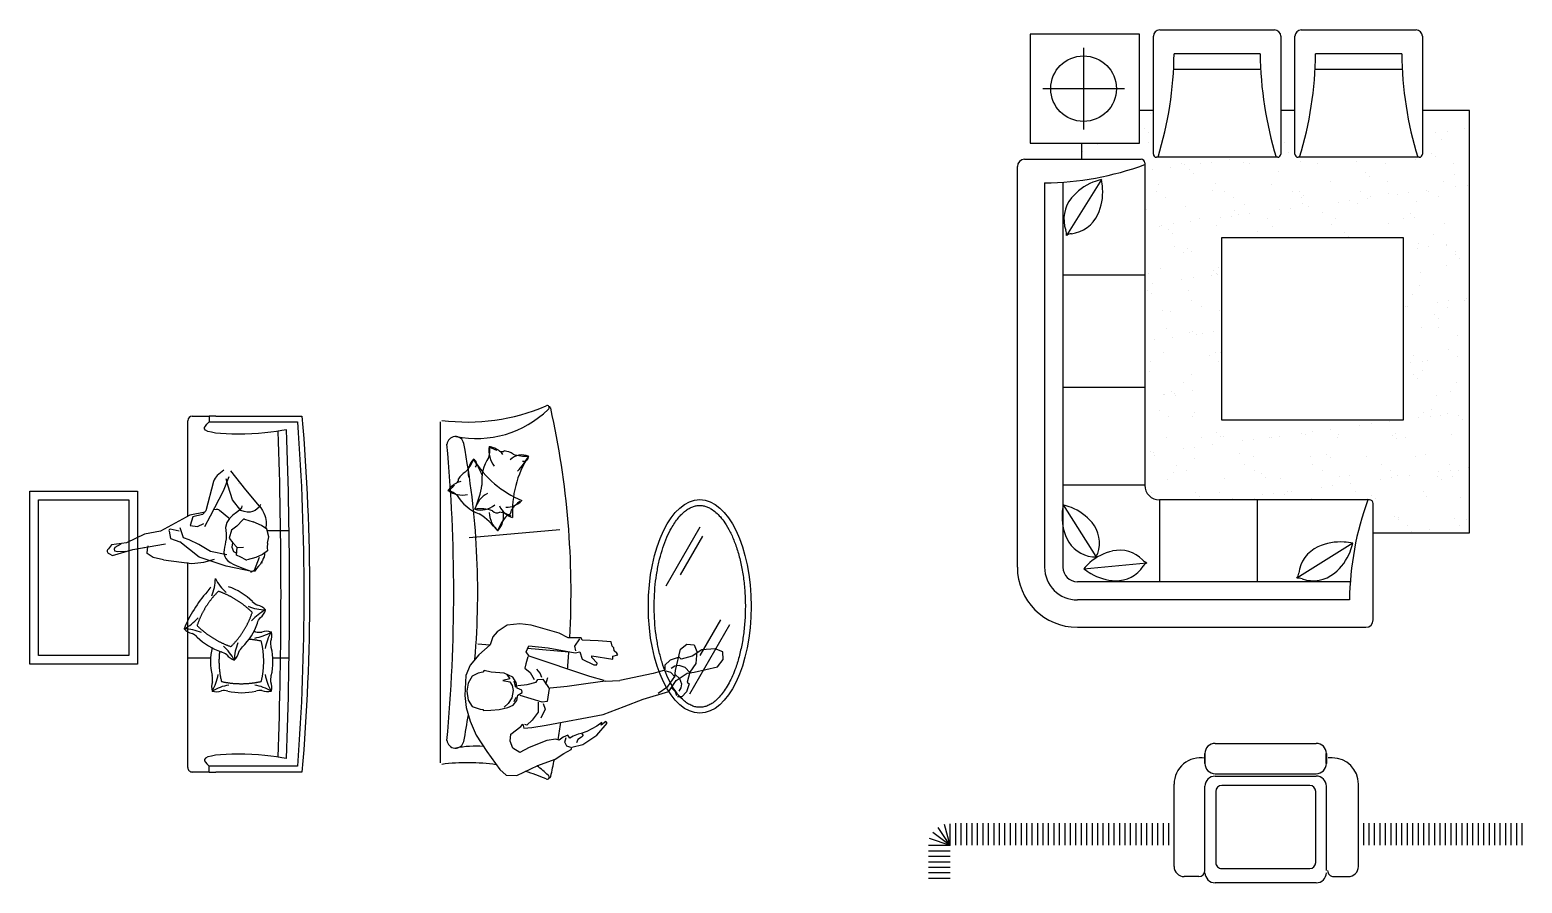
# Model space of a CAD drawing. Extents: x -42728 to 99010, y -18674 to 47645.
# Drawn here: x -23098 to -14904, y 5602 to 10290 of the extents above; entities that cross this region are included whole.
import ezdxf

# ---------------------------------------------------------------- set-up
doc = ezdxf.new("R2010")
doc.units = 0
doc.header["$LTSCALE"] = 100
doc.header["$MEASUREMENT"] = 0
doc.linetypes.add('ACAD_ISO03W100', pattern=[30, 12, -18])
doc.linetypes.add('DASHED', pattern=[0.75, 0.5, -0.25])
doc.layers.get('0').update_dxf_attribs({"linetype": 'CONTINUOUS'})
for name, color, linetype in [('1', 1, 'CONTINUOUS'), ('3', 4, 'CONTINUOUS'), ('4', 251, 'CONTINUOUS'), ('7', 7, 'CONTINUOUS'), ('DIM', 3, 'CONTINUOUS'), ('DOOR', 3, 'CONTINUOUS'), ('FLOOR', 6, 'CONTINUOUS'), ('FUR', 3, 'CONTINUOUS'), ('字体标注', 3, 'CONTINUOUS'), ('家具', 223, 'CONTINUOUS'), ('家具线', 3, 'CONTINUOUS'), ('门窗', 1, 'CONTINUOUS')]:
    doc.layers.add(name, color=color, linetype=linetype)

# ---------------------------------------------------------------- blocks, each defined once
blk = doc.blocks.new('A$C215E2581')
at = {"color": 8}
for p, q in [((583.3, 499.1), (541.2, 337.4)), ((640.5, 561.5), (603.8, 531.3)), ((638.5, 447.5), (668.2, 525.9)), ((663.4, 473), (651.8, 513.3)), ((760.7, 453.2), (677.4, 557.4)), ((566.6, 309.8), (638.5, 447.5)), ((686.9, 397.8), (663.4, 473)), ((720.5, 488.8), (720.5, 488.8)), ((836, 364.2), (760.7, 453.2)), ((537.2, 331.3), (452.8, 314.4)), ((541.2, 337.4), (522.6, 318.3)), ((596.7, 345.5), (583.8, 342.7)), ((667.8, 296.7), (616.7, 340.4)), ((733.3, 339.2), (686.9, 397.8)), ((452.8, 314.4), (292.7, 225.4)), ((469.7, 305.2), (455.3, 256.5)), ((455.3, 256.5), (494.9, 252.2)), ((522.6, 318.3), (469.7, 305.2)), ((494.9, 252.2), (529.8, 268)), ((534.4, 251.9), (566.6, 309.8)), ((710.6, 253.3), (681.1, 231.9)), ((744.6, 289.2), (710.6, 253.3)), ((752.2, 291.4), (800.6, 278.3)), ((846.1, 256.5), (800.6, 278.3)), ((874.9, 237.7), (846.1, 256.5)), ((204.6, 210.4), (104.5, 161.4)), ((292.7, 225.4), (204.6, 210.4)), ((338.7, 225.8), (347, 186.3)), ((394.6, 226.3), (345.1, 237.1)), ((347, 186.3), (397.1, 167)), ((418.1, 190.4), (399.9, 244.4)), ((450, 179.2), (418.1, 190.4)), ((502.8, 153.5), (450, 179.2)), ((681.1, 231.9), (669.5, 187.4)), ((669.5, 187.4), (688.8, 161.3)), ((887.3, 194.2), (874.9, 237.7)), ((879.9, 159.5), (887.3, 194.2)), ((21.9, 151.4), (5.9, 128.8)), ((8.7, 103.2), (27.5, 92.8)), ((104.5, 161.4), (21.9, 151.4)), ((27.5, 92.8), (140.2, 125.4)), ((41.9, 137), (38, 127.8)), ((38, 127.8), (39.4, 118.4)), ((39.4, 118.4), (57.4, 114.7)), ((73.1, 155.1), (41.9, 137)), ((57.4, 114.7), (100.2, 116.5)), ((140.2, 125.4), (319.3, 156.7)), ((200.1, 135.9), (203.7, 135.7)), ((203.7, 135.7), (203.7, 136.5)), ((218.9, 103.6), (219.8, 127.5)), ((252.4, 81.1), (218.9, 103.6)), ((219.8, 127.5), (224.5, 145.2)), ((566.9, 114), (502.8, 153.5)), ((656.1, 96.5), (566.9, 114)), ((686.8, 162.6), (682.8, 138.4)), ((682.8, 138.4), (693.4, 115.3)), ((688.8, 161.3), (713.4, 135.9)), ((693.4, 115.3), (710.3, 105.4)), ((709.1, 93.7), (713.4, 135.9)), ((732.7, 83.6), (709.1, 93.7)), ((713.8, 138.3), (713.4, 135.9)), ((713.4, 135.9), (747.1, 137.7)), ((761.1, 68.9), (732.7, 83.6)), ((852.7, 97.1), (814.5, 81.7)), ((880.1, 119), (852.7, 97.1)), ((879.9, 159.5), (878, 136)), ((878, 136), (880.1, 119)), ((307.6, 68.2), (252.4, 81.1)), ((307.6, 68.2), (463.2, 48.6)), ((463.2, 48.6), (529.8, 56.5)), ((529.8, 56.5), (588.8, 72.7)), ((814.5, 81.7), (766.8, 68.4)), ((805.6, 10.7), (786.6, 0)), ((833.5, 81), (805.6, 10.7))]:
    blk.add_line(p, q, dxfattribs=at)
for points in [[(737.8, 365.3), (736.1, 353.8), (725.2, 342.2), (708.4, 329.4), (689, 314.5), (670.4, 296.4), (655.9, 274.2), (649, 246.9), (652.9, 213.4)], [(841, 372.3), (832.7, 358.9), (822.7, 348.1), (811, 339.7), (797.8, 334), (783.3, 331.1), (767.6, 330.9), (750.9, 333.6), (733.3, 339.2)], [(836, 364.2), (843, 354.1), (852.2, 339.1), (859.2, 325.6), (864.4, 313), (868.1, 301.2), (870.4, 290), (871.7, 279.3), (872, 269.1), (871.8, 259.2), (871.1, 249.7), (870.2, 240.8)], [(792.9, 4.6), (652.1, 33.9), (504.8, 82.8), (397.1, 167)], [(652.9, 213.4), (653.2, 198.3), (651.9, 183.2), (649.5, 168), (646.6, 153.1), (643.7, 138.6), (641.4, 124.5), (640.4, 111.1), (641.1, 98.6), (644.3, 86.9), (650.5, 75.8), (660.5, 65), (675, 54.2), (694.8, 43.1), (720.5, 31.3), (753, 18.5), (792.8, 4.4)], [(863.7, 105.9), (863.7, 105.7), (862.4, 95.8), (860.6, 85.2), (855.6, 76.7), (852.5, 64.9), (846.1, 58.1), (841.1, 45.6), (829.6, 33.2), (819.6, 20.5), (810.7, 7.3), (792.9, 4.6)]]:
    blk.add_lwpolyline(points, dxfattribs=at)
for centre, radius, start, end in [((643.3, 483.5), 61.9, 129.53928, 165.41076), ((601.6, 322.8), 23.2, 49.4175, 102.18826), ((750.2, 283.9), 7.74, 74.87729, 136.58737), ((345.5, 229.3), 7.74, 93.07165, 207.28587), ((14.1, 116.7), 14.5, 124.15445, 248.2478), ((764.7, 75.8), 7.74, 242.72395, 285.5783), ((839.4, 8.1), 44.8, 73.78052, 84.28267)]:
    blk.add_arc(centre, radius, start, end, dxfattribs=at)
blk = doc.blocks.new('A$C78EC310A')
at = {"layer": '3', "color": 3, "linetype": 'DASHED', "ltscale": 30}
for points in [[(493.3, 804.5, 0.111006), (679, 689.1, 0.119549), (796, 876.9, 0.107813), (610.9, 992.9)], [(609.9, 992.6, 0.121865), (493.3, 804.5, 0.121865)], [(627, 497.4, 0.111006), (845.7, 497.6, 0.119549), (845.7, 719, 0.033212), (778.4, 729.2)]]:
    blk.add_lwpolyline(points, format="xyb", dxfattribs=at)
at = {"layer": '3', "color": 3}
for points in [[(573.9, 967.2, 0.091296), (593.6, 1062.4, 0.091296), (653.6, 985.9, 0.091296)], [(774.3, 910.6, 0.091296), (869.4, 890.6, 0.091296), (792.7, 830.9, 0.091296)], [(516.9, 766.5, 0.091296), (421.7, 786.6, 0.091296), (498.5, 846.3, 0.091296)], [(809.4, 736.1, 0.091296), (900.7, 769.4, 0.091296), (867.2, 678.1, 0.091296)], [(717.3, 710, 0.091296), (697.6, 614.7, 0.091296), (637.6, 691.3)], [(667.1, 477.7, 0.091296), (575.7, 444.4, 0.091296), (609.3, 535.6, 0.091296)], [(867.2, 535.6, 0.091296), (900.7, 444.4, 0.091296), (809.4, 477.7)]]:
    blk.add_lwpolyline(points, format="xyb", dxfattribs=at)
at = {"layer": '3', "color": 3, "linetype": 'DASHED', "ltscale": 30}
blk.add_arc((1074, 609.1), 460.7, 173.19556, 194.02838, dxfattribs=at)
at = {"layer": '7'}
for points in [[(697.6, 614.7, 0.159461), (722.7, 659.4, -0.076283), (742.7, 687.2, 0.115075), (824.3, 818.1, -0.076283), (840.5, 848.3, 0.159461), (869.4, 890.6)], [(900.7, 444.4, 0.159461), (898.5, 495.6, -0.076283), (900.7, 529.7, 0.115075), (900.7, 684, -0.076283), (898.5, 718.2, 0.159461), (900.7, 769.4)]]:
    blk.add_lwpolyline(points, format="xyb", dxfattribs=at)
for centre, radius, start, end in [((1080.6, 517.3), 711.8, 138.38179, 157.76439), ((467.9, 1069), 112.9, 315.58539, 333.03435), ((556.9, 696.2), 339.6, 45.13065, 71.38844), ((875.2, 1017.8), 112.9, 225.77185, 243.2208), ((810.7, 842.2), 76.1, 39.47264, 79.6505), ((482.3, 842.4), 82.4, 222.65224, 258.89294), ((415.6, 660.8), 112.9, 45.77185, 63.2208), ((733.9, 982.4), 339.6, 225.13065, 251.38844), ((738.3, 439.1), 339.6, 77.05756, 78.7033), ((838.4, 880.4), 112.9, 257.69876, 275.14771), ((876.5, 697.2), 76.1, 71.39955, 111.57741), ((906.5, 606.9), 339.6, 166.87111, 193.12889), ((588.3, 554), 112.9, 53.29829, 70.74724), ((729.3, 703.5), 94.3, 218.77541, 250.35713), ((655.1, 466.5), 82.4, 159.36661, 195.60731), ((465.6, 505.3), 112.9, 355.03874, 12.4877), ((597.7, 523.8), 82.4, 254.57915, 290.81985), ((637.1, 334.4), 112.9, 77.69876, 95.14771), ((737.2, 775.6), 339.6, 257.05756, 283.31535), ((840.1, 335), 112.9, 85.2252, 102.67415), ((880.7, 536.5), 94.3, 250.70232, 282.28404)]:
    blk.add_arc(centre, radius, start, end, dxfattribs=at)
at = {"layer": '家具', "color": 4, "linetype": 'Continuous', "ltscale": 0.4}
for p, q in [((441.6, 1407.2), (441.6, 1929.8)), ((559.3, 1954.5), (559.3, 1923.2)), ((596.7, 1954.5), (559.3, 1954.5)), ((441.6, 24.8), (441.6, 1150.6))]:
    blk.add_line(p, q, dxfattribs=at)
at = {"layer": '家具', "color": 4, "linetype": 'Continuous'}
for q in [(559.3, 31.4), (596.7, 0)]:
    blk.add_line((559.3, 0), q, dxfattribs=at)
at = {"layer": '家具', "color": 4, "linetype": 'Continuous', "ltscale": 0.4}
for points in [[(466.4, 1954.5), (559.3, 1954.5)], [(596.7, 1954.5), (690.6, 1954.5)], [(559.3, 0), (466.4, 0)], [(627.9, 0), (596.7, 0)]]:
    blk.add_lwpolyline(points, dxfattribs=at)
blk.add_lwpolyline([(690.6, 1954.5), (1068.9, 1954.5, -0.042801), (1068.9, 0), (627.9, 0)], format="xyb", dxfattribs=at)
for centre, radius, start, end in [((466.4, 1929.8), 24.8, 90, 180), ((-24076.1, 977.3), 25077, 357.93533, 2.06467)]:
    blk.add_arc(centre, radius, start, end, dxfattribs=at)
at = {"layer": '家具', "color": 4, "linetype": 'Continuous'}
blk.add_arc((466.4, 24.8), 24.8, 180, 270, dxfattribs=at)
at = {"layer": '家具', "color": 4, "linetype": 'Continuous', "ltscale": 0.4}
for points in [[(984.7, 1880.7), (915.9, 1866.8), (752.2, 1846.6), (505.8, 1865.9), (541.3, 1903.6), (559.3, 1923.2)], [(984.7, 73.8), (915.9, 87.7), (752.2, 108), (505.8, 88.6), (541.3, 50.9), (559.3, 31.4)]]:
    blk.add_open_spline(points, degree=3, knots=[7.164699, 7.164699, 7.164699, 7.164699, 321.403174, 563.581181, 649.604434, 649.604434, 649.604434, 649.604434], dxfattribs=at)
at = {"layer": '家具线', "color": 3, "linetype": 'Continuous', "ltscale": 0.4}
for p, q in [((878, 1327.3), (999, 1327.3)), ((441.6, 627.3), (567.5, 627.3)), ((909, 627.3), (999, 627.3))]:
    blk.add_line(p, q, dxfattribs=at)
blk.add_lwpolyline([(559.3, 1923.2), (1044.4, 1923.2, -0.03698), (1044.4, 31.4), (559.3, 31.4)], format="xyb", dxfattribs=at)
blk.add_arc((-25093.7, 979.9), 26047.6, 358.0258, 1.96028, dxfattribs=at)
blk.add_blockref('A$C215E2581', (0.4, 1097.1))
blk = doc.blocks.new('A$C0C37055D')
blk.add_blockref('A$C78EC310A', (-0.4, 0))
blk = doc.blocks.new('A$C3FFF0140')
at = {"layer": '字体标注', "rotation": 180}
blk.add_blockref('A$C0C37055D', (1110.4, 1954.5), dxfattribs=at)
blk = doc.blocks.new('A$C28F435F1')
at = {"layer": '门窗', "rotation": 180}
blk.add_blockref('A$C3FFF0140', (1110.4, 1954.5), dxfattribs=at)
blk = doc.blocks.new('A$C7BA06AB9')
at = {"layer": 'DIM'}
for p, q in [((188.6, 621.7), (638.4, 620.7)), ((0.9, 549.5), (0, 183)), ((111.1, 594.2), (46, 594.4)), ((143.5, 567.2), (142.6, 192.1)), ((143.5, 567.2), (142.6, 192.1)), ((190.6, 531.3), (189.8, 215.4)), ((608.5, 557.3), (217.7, 558.3)), ((683.3, 565.9), (682.4, 190.8)), ((683.5, 565.9), (682.6, 190.8)), ((683.5, 565.9), (682.6, 190.8)), ((710.5, 592.8), (775.6, 592.7)), ((820.5, 547.5), (819.6, 181.1)), ((634.7, 214.3), (635.5, 530.3)), ((637.3, 145.9), (187.5, 146.9)), ((637.5, 135), (187.5, 136.1)), ((216.8, 188.3), (607.6, 187.4)), ((142.3, 46.2), (142.4, 91.2)), ((142.6, 91.2), (142.5, 46.2)), ((682.3, 44.9), (682.4, 89.9)), ((682.6, 89.9), (682.5, 44.9)), ((116.7, 65.7), (134.7, 65.7)), ((637.1, 0), (187.1, 1.1))]:
    blk.add_line(p, q, dxfattribs=at)
for centre, radius, start, end in [((188.5, 576.7), 45, 89.86319, 179.86319), ((638.3, 575.7), 45, 359.86319, 89.86319), ((45.9, 549.4), 45, 89.86319, 179.86319), ((111, 567.2), 27, 359.86319, 89.86319), ((217.6, 531.3), 27, 89.86319, 179.86319), ((608.5, 530.3), 27, 359.86319, 89.86319), ((710.4, 565.8), 27, 89.86319, 179.86319), ((775.5, 547.7), 45, 359.86319, 89.86319), ((216.8, 215.3), 27, 179.86319, 269.86319), ((607.7, 214.4), 27, 269.86319, 359.86319), ((117, 182.7), 117, 179.86319, 269.86319), ((187.4, 91.1), 45, 89.86319, 179.86319), ((187.6, 191.9), 45, 179.86319, 269.86319), ((637.4, 190.9), 45, 269.86319, 359.86319), ((637.4, 90), 45, 359.86319, 89.86319), ((702.6, 181.3), 117, 260.00175, 359.86319), ((187.3, 46.1), 45, 179.86319, 269.86319), ((637.3, 45), 45, 269.86319, 359.86319)]:
    blk.add_arc(centre, radius, start, end, dxfattribs=at)
blk = doc.blocks.new('A$C101E4429')
at = {"layer": 'DIM', "rotation": 90.13681052278402}
blk.add_blockref('A$C7BA06AB9', (622.2, 0.4), dxfattribs=at)
blk = doc.blocks.new('A$C6E7E5DB1')
at = {"layer": 'DIM'}
blk.add_blockref('A$C101E4429', (0, 0), dxfattribs=at)
blk = doc.blocks.new('A$C5DB61132')
at = {"layer": '3', "color": 8}
for centre, radius, start, end in [((382.1, 459.1), 148.2, 171.70556, 217.27376), ((222.3, 363.6), 117.5, 38.63308, 51.4298), ((120.4, 607.7), 385.4, 316.04255, 332.00641), ((-164.8, 181.6), 385.4, 20.11387, 36.07773), ((99.3, 166.5), 117.5, 102.7044, 115.50113), ((83.3, 351.9), 148.2, 235.77689, 281.34508), ((295.8, 82.5), 148.2, 118.11156, 163.67976), ((333.1, 257.5), 123.4, 268.88373, 316.85403), ((384.3, 109.7), 148.2, 182.18288, 227.75108), ((406.4, 193.2), 123.4, 204.81241, 252.78271)]:
    blk.add_arc(centre, radius, start, end, dxfattribs=at)
at = {"layer": '4', "color": 3}
for centre, radius, start, end in [((144.9, 453.4), 94.5, 339.28848, 16.60184), ((385.7, 754.7), 312.7, 241.29723, 250.01996), ((222.3, 363.6), 117.5, 51.4298, 83.58264), ((308.1, 480), 27.7, 243.04327, 300.9611), ((313.9, 354.9), 101.7, 54.70962, 85.22942), ((951.2, 112.5), 582.5, 147.34331, 183.65573), ((444.4, 652.7), 226.5, 251.52224, 274.12826), ((643.9, 712.2), 582.5, 211.41463, 247.72705), ((427.5, 288.5), 234.5, 145.89525, 186.67436), ((99.3, 166.5), 117.5, 115.50113, 147.65396), ((-181, 484.4), 312.7, 305.36855, 314.09128), ((32.1, 294.5), 27.7, 307.11459, 5.03242), ((147.2, 245.1), 101.7, 118.78095, 149.30074), ((-317.3, 339.4), 517.8, 335.43649, 351.32109), ((-15.3, 136.1), 94.5, 43.3598, 80.67316), ((256.6, 318.2), 234.5, 209.96657, 250.74568), ((181, -103), 228.8, 71.18735, 96.87935), ((-114.8, -329.4), 517.8, 39.50781, 55.39242), ((280.2, 134.7), 33.1, 219.77595, 298.59466), ((500.9, -74.7), 228.8, 135.25868, 160.95068), ((265.7, -91.5), 199.5, 61.48809, 81.24807), ((330.5, 118.5), 33.1, 283.84727, 2.66599), ((527.6, 6.5), 199.5, 125.55942, 145.31939)]:
    blk.add_arc(centre, radius, start, end, dxfattribs=at)
at = {"layer": '4', "color": 8}
for centre, radius, start, end in [((424.9, 333.6), 99.8, 68.95479, 133.44987), ((431.9, 426), 28.9, 257.46533, 1.4945), ((-63.6, 492.7), 226.5, 315.59356, 338.19958), ((214.9, 335.6), 99.8, 133.02611, 197.5212), ((134.8, 382.2), 28.9, 321.53666, 65.56582), ((190.3, 235.8), 117.5, 251.80268, 311.12156), ((200.3, 81.8), 117.5, 315.87401, 15.19288)]:
    blk.add_arc(centre, radius, start, end, dxfattribs=at)
blk = doc.blocks.new('A$C686352DC')
at = {"color": 6}
for p, q in [((0, 1963), (0, 89.3)), ((158.7, 1327.2), (658.1, 1370.9)), ((206.5, 743.5), (273.8, 737.6)), ((288.8, 782.6), (275.1, 738.7)), ((313.5, 810), (288.8, 782.6))]:
    blk.add_line(p, q, dxfattribs=at)
at = {"color": 8, "linetype": 'ByBlock'}
blk.add_line((368.4, 845.6), (313.5, 810), dxfattribs=at)
at = {"color": 2}
for p, q in [((437, 853.9), (368.4, 845.6)), ((500.2, 845.6), (437, 853.9)), ((653.9, 801.8), (500.2, 845.6)), ((275.1, 738.7), (211.9, 683.8)), ((703.3, 777.1), (653.9, 801.8)), ((774.7, 777.1), (703.3, 777.1)), ((740.3, 730.4), (766.5, 770.2)), ((780.2, 763.4), (774.7, 777.1)), ((868, 760.6), (780.2, 763.4)), ((939.4, 755.1), (868, 760.6)), ((944.9, 730.4), (939.4, 755.1)), ((1319.1, 713.6), (1354.7, 740.9)), ((1354.7, 740.9), (1394.2, 738.5)), ((1394.2, 738.5), (1409, 701.4)), ((211.9, 683.8), (165.2, 626.2)), ((481, 672.8), (470, 634.4)), ((472.7, 700.3), (486.4, 733.2)), ((489.2, 675.6), (472.7, 700.3)), ((480.7, 719.5), (707.3, 699.7)), ((486.4, 733.2), (593.5, 722.2)), ((821.4, 563.1), (489.2, 675.6)), ((593.5, 722.2), (741.8, 694.8)), ((745.8, 705.7), (740.3, 730.4)), ((741.8, 694.8), (766.5, 700.3)), ((766.5, 700.3), (780.2, 659.1)), ((780.2, 659.1), (843.3, 628.9)), ((832.4, 678.3), (947.7, 659.1)), ((832.4, 667.4), (832.4, 678.3)), ((862.6, 637.2), (832.4, 667.4)), ((953.2, 722.2), (944.9, 730.4)), ((947.7, 675.6), (975.1, 683.8)), ((947.7, 659.1), (947.7, 675.6)), ((955.9, 705.8), (953.2, 722.2)), ((969.6, 692), (955.9, 705.8)), ((975.1, 683.8), (969.6, 692)), ((1312.8, 670.1), (1263.4, 653.6)), ((1292.9, 597.6), (1319.1, 713.6)), ((1323.8, 659.1), (1312.8, 670.1)), ((1384.2, 675.6), (1323.8, 659.1)), ((1436.3, 711.2), (1384.2, 675.6)), ((1409, 701.4), (1404, 634.7)), ((1510.5, 716.7), (1436.3, 711.2)), ((1551.6, 700.3), (1510.5, 716.7)), ((1524, 616.8), (1554.4, 656.4)), ((1554.4, 656.4), (1551.6, 700.3)), ((165.2, 626.2), (140.5, 568.6)), ((209.2, 582.3), (176.2, 565.9)), ((233.9, 587.8), (209.2, 582.3)), ((242.1, 596), (233.9, 587.8)), ((280.5, 587.8), (242.1, 596)), ((351.4, 583.1), (280.5, 587.8)), ((398.6, 560.4), (351.4, 583.1)), ((366, 574.5), (382.3, 551.4)), ((470, 634.4), (464.5, 609.7)), ((464.5, 609.7), (494.7, 585.1)), ((494.7, 585.1), (516.6, 546.7)), ((549.6, 582.3), (530.4, 604.3)), ((557.8, 557.6), (549.6, 582.3)), ((843.3, 628.9), (859.8, 628.9)), ((859.8, 628.9), (862.6, 637.2)), ((1170, 579.6), (986.1, 541.2)), ((1233.2, 598.8), (1170, 579.6)), ((1263.4, 653.6), (1233.2, 626.2)), ((1233.2, 626.2), (1233.2, 598.8)), ((1266.1, 585.1), (1241.4, 593.3)), ((1290.8, 560.4), (1266.1, 585.1)), ((1288.1, 620.7), (1268.9, 607)), ((1288, 563), (1292.9, 597.6)), ((1312.8, 623.5), (1288.1, 620.7)), ((1290.5, 575.4), (1315.2, 553.2)), ((1296.3, 541.2), (1356.7, 582.3)), ((1345.7, 612.5), (1312.8, 623.5)), ((1370.4, 585.1), (1345.7, 612.5)), ((1356.7, 582.3), (1395.2, 587.8)), ((1371.9, 587.8), (1357.1, 533.4)), ((1404, 634.7), (1371.9, 587.8)), ((1395.2, 587.8), (1524, 616.8)), ((140.5, 568.6), (135, 458.9)), ((154.3, 527.5), (146, 483.6)), ((176.2, 565.9), (154.3, 527.5)), ((382.3, 551.4), (345.2, 542.1)), ((345.2, 542.1), (382.3, 535.2)), ((382.3, 535.2), (396.2, 514.3)), ((396.2, 514.3), (400.8, 486.5)), ((417.8, 530.2), (398.6, 560.4)), ((405.2, 540.5), (414.5, 505.3)), ((423.6, 500.2), (417.8, 530.2)), ((448, 489.1), (423.6, 500.2)), ((426, 513.7), (478.2, 519.2)), ((478.2, 519.2), (527.6, 532.9)), ((527.6, 532.9), (535.9, 546.7)), ((535.9, 546.7), (563.3, 549.4)), ((563.3, 549.4), (599, 497.3)), ((579.8, 522), (590.8, 557.6)), ((599, 497.3), (588, 426)), ((697.8, 508.3), (604.5, 500)), ((813.1, 524.7), (697.8, 508.3)), ((906.5, 538.4), (813.1, 524.7)), ((901, 541.2), (821.4, 563.1)), ((1196.7, 471.6), (1251, 508.7)), ((1251, 508.7), (1288, 563)), ((1255.1, 480.8), (1296.3, 541.2)), ((1268.3, 503.7), (1290.5, 481.5)), ((1322.6, 501.3), (1310.2, 484)), ((1315.2, 553.2), (1325, 523.5)), ((1325, 523.5), (1322.6, 501.3)), ((1367, 523.5), (1352.2, 479)), ((1357.1, 533.4), (1367, 523.5)), ((135, 458.9), (143.3, 393.1)), ((146, 483.6), (154.3, 434.2)), ((154.3, 434.2), (176.2, 398.5)), ((373, 414.7), (352.1, 396.2)), ((393.8, 447.1), (373, 414.7)), ((400.8, 486.5), (393.8, 447.1)), ((401.3, 406.8), (420.6, 431.5)), ((416.3, 447.8), (405.2, 425.6)), ((420.6, 431.5), (426.5, 461.6)), ((426.5, 461.6), (449.8, 475.8)), ((560.6, 423.2), (439.8, 458.9)), ((449.8, 475.8), (448, 489.1)), ((538.6, 423.2), (538.6, 368.4)), ((588, 426), (560.6, 423.2)), ((566.1, 415), (577, 384.8)), ((1115.1, 439.7), (1255.1, 480.8)), ((1290.5, 481.5), (1297.9, 459.3)), ((1327.5, 451.9), (1302.8, 451.9)), ((1352.2, 479), (1327.5, 451.9)), ((143.3, 393.1), (165.2, 319)), ((176.2, 398.5), (220.1, 384.8)), ((220.1, 384.8), (236.6, 382.1)), ((236.6, 382.1), (236.6, 376.6)), ((236.6, 376.6), (277.8, 379.3)), ((277.8, 379.3), (324.5, 382.1)), ((324.5, 382.1), (371.1, 393.1)), ((371.1, 393.1), (401.3, 406.8)), ((538.6, 368.4), (505.7, 324.5)), ((577, 384.8), (552.3, 335.4)), ((582.5, 297), (895.5, 354.6)), ((895.5, 354.6), (1010.8, 398.5)), ((165.2, 319), (198.2, 242.2)), ((384.9, 209.3), (387.6, 247.7)), ((387.6, 247.7), (442.5, 288.8)), ((442.5, 288.8), (453.5, 302.5)), ((453.5, 302.5), (459, 280.6)), ((459, 280.6), (502.9, 283.3)), ((475.5, 297), (464.5, 299.8)), ((505.7, 324.5), (475.5, 297)), ((502.9, 283.3), (582.5, 297)), ((758.2, 247.7), (730.8, 236.7)), ((774.7, 250.4), (758.2, 247.7)), ((804.9, 261.4), (774.7, 250.4)), ((778.5, 248.3), (785.5, 240)), ((859.8, 291.6), (804.9, 261.4)), ((887.3, 310.8), (859.8, 291.6)), ((859.8, 242.2), (917.5, 308)), ((909.2, 316.2), (884.5, 297)), ((884.5, 297), (887.3, 310.8)), ((917.5, 308), (909.2, 316.2)), ((198.2, 242.2), (255.8, 151.7)), ((398.6, 170.9), (384.9, 209.3)), ((437, 146.2), (398.6, 170.9)), ((489.2, 173.6), (437, 146.2)), ((585.3, 212), (489.2, 173.6)), ((634.7, 220.2), (585.3, 212)), ((653.9, 214.8), (634.7, 220.2)), ((675.9, 231.2), (653.9, 214.8)), ((700.6, 242.2), (675.9, 231.2)), ((684.1, 203.8), (692.3, 228.5)), ((695.1, 181.8), (684.1, 203.8)), ((717.1, 173.6), (695.1, 181.8)), ((711.6, 225.7), (700.6, 242.2)), ((730.8, 236.7), (711.6, 225.7)), ((719.8, 162.6), (722.5, 176.4)), ((722.5, 176.4), (782.9, 190.1)), ((756.3, 217.7), (749.3, 199.6)), ((775.8, 230.2), (756.3, 217.7)), ((785.5, 240), (775.8, 230.2)), ((782.9, 190.1), (859.8, 242.2)), ((255.8, 151.7), (327.2, 52.9)), ((535.9, 74.9), (631.9, 110.5)), ((631.9, 110.5), (678.6, 140.7)), ((678.6, 140.7), (719.8, 162.6)), ((327.2, 52.9), (362.9, 22.7)), ((362.9, 22.7), (420.6, 20)), ((420.6, 20), (535.9, 74.9))]:
    blk.add_line(p, q, dxfattribs=at)
at = {"color": 6}
for centre, radius, start, end in [((150.9, 3050.2), 1088.4, 262.52295, 293.306), ((587.8, 2040.9), 11.6, 302.74576, 122.74576), ((197.4, 2441.9), 570.9, 258.74019, 314.00338), ((599.3, 2037.2), 8.08, 0, 95.54822), ((-3925.4, 1026.1), 4644.2, 356.92596, 12.57501), ((84.1, 1835), 46.9, 11.93534, 175.81957), ((-8886, 1025.9), 8960.6, 354.78686, 5.21468), ((-4217.9, 1026.1), 4424.3, 355.22942, 10.66229), ((-4217.9, 1026.1), 4424.3, 349.33771, 351.25466), ((84.1, 217.2), 46.9, 184.18043, 348.06466), ((197.4, -389.6), 570.9, 85.93566, 101.25981), ((150.9, -998), 1088.4, 81.67801, 97.47705), ((-3925.4, 1026.1), 4644.2, 347.42499, 348.60774), ((150.9, -998), 1088.4, 66.694, 73.0191), ((197.4, -389.6), 570.9, 45.99662, 54.12528), ((587.8, 11.3), 11.6, 237.25424, 57.25424), ((587.8, 11.3), 11.6, 237.25424, 57.25424), ((599.3, 15), 8.08, 264.45178, 0), ((599.3, 15), 8.08, 264.45178, 0)]:
    blk.add_arc(centre, radius, start, end, dxfattribs=at)
at = {"color": 2}
for start, end in [(354.78945, 355.98743), (349.96084, 351.1541)]:
    blk.add_arc((-3925.4, 1026.1), 4644.2, start, end, dxfattribs=at)
at = {"layer": '1'}
for p, q in [((1240.4, 1061.2), (1427.6, 1385.3)), ((1319.8, 1121.9), (1442.7, 1334.8)), ((1370.4, 468.8), (1590.3, 849.7)), ((1428.4, 678.8), (1541.7, 875))]:
    blk.add_line(p, q, dxfattribs=at)
blk.add_open_spline([(1425.7, 1503.5), (1419.3, 1503.5), (1413, 1503), (1400.1, 1500.6), (1393.7, 1498.8), (1380.6, 1494), (1374, 1490.9), (1360.7, 1483.4), (1354, 1478.9), (1340.6, 1468.7), (1333.9, 1462.8), (1320.6, 1449.7), (1314, 1442.4), (1301, 1426.6), (1294.6, 1417.9), (1282.1, 1399.4), (1275.9, 1389.4), (1261.3, 1363.4), (1253, 1346.6), (1237.4, 1310.6), (1230.1, 1291.4), (1216.8, 1251.1), (1210.7, 1230), (1200, 1186.2), (1195.3, 1163.5), (1187.3, 1117), (1184, 1093.2), (1179, 1044.8), (1177.3, 1020.2), (1175.3, 970.8), (1175.1, 945.9), (1176.3, 896.4), (1177.7, 871.8), (1181.9, 823), (1184.8, 798.9), (1192, 751.9), (1196.4, 728.9), (1206.5, 684.3), (1212.2, 662.7), (1224.9, 621.5), (1231.9, 601.8), (1247, 564.7), (1255, 547.3), (1272, 514.9), (1281, 500.1), (1299.5, 473.1), (1309.1, 461.1), (1326.4, 442.4), (1334, 435.2), (1349.3, 422.5), (1357, 417.1), (1372.2, 408.1), (1379.8, 404.5), (1394.7, 398.9), (1402.1, 397), (1416.7, 394.7), (1424, 394.3), (1438.5, 395.1), (1445.8, 396.2), (1460.6, 400.2), (1468.1, 402.9), (1483.2, 410.2), (1490.8, 414.7), (1506.1, 425.6), (1513.8, 431.9), (1529, 446.5), (1536.6, 454.7), (1551.5, 472.8), (1558.8, 482.8), (1573, 504.5), (1579.9, 516.1), (1593.2, 541), (1599.6, 554.3), (1611.7, 582.1), (1617.5, 596.8), (1630.6, 633.7), (1637.6, 656.7), (1649.9, 704.6), (1655.2, 729.6), (1664.2, 781), (1667.7, 807.4), (1673.1, 861), (1674.8, 888.2), (1676.3, 943), (1676.1, 970.5), (1673.9, 1025.1), (1671.8, 1052.2), (1665.8, 1105.5), (1661.9, 1131.7), (1652.3, 1182.5), (1646.7, 1207.1), (1633.7, 1254.3), (1626.5, 1276.8), (1610.6, 1319.3), (1601.9, 1339.3), (1583.5, 1376.1), (1573.7, 1392.9), (1555.6, 1419.8), (1547.5, 1430.5), (1530.9, 1449.8), (1522.5, 1458.3), (1505.6, 1473), (1497.1, 1479.3), (1482, 1488.5), (1475.3, 1491.9), (1462.1, 1497.4), (1455.6, 1499.4), (1442.7, 1502.4), (1436.3, 1503.2), (1428.5, 1503.5), (1427.1, 1503.5), (1425.7, 1503.5)], degree=3, knots=[0, 0, 0, 0, 0.088502, 0.088502, 0.177005, 0.177005, 0.265507, 0.265507, 0.354009, 0.354009, 0.442512, 0.442512, 0.531014, 0.531014, 0.619516, 0.619516, 0.708019, 0.708019, 0.838247, 0.838247, 0.968475, 0.968475, 1.098703, 1.098703, 1.228931, 1.228931, 1.35916, 1.35916, 1.489388, 1.489388, 1.619616, 1.619616, 1.749844, 1.749844, 1.880072, 1.880072, 2.010301, 2.010301, 2.140529, 2.140529, 2.270757, 2.270757, 2.400985, 2.400985, 2.531213, 2.531213, 2.661441, 2.661441, 2.762606, 2.762606, 2.863771, 2.863771, 2.964936, 2.964936, 3.066101, 3.066101, 3.167266, 3.167266, 3.268431, 3.268431, 3.369596, 3.369596, 3.470761, 3.470761, 3.571926, 3.571926, 3.673091, 3.673091, 3.774256, 3.774256, 3.875421, 3.875421, 3.976585, 3.976585, 4.07775, 4.07775, 4.22176, 4.22176, 4.36577, 4.36577, 4.509779, 4.509779, 4.653789, 4.653789, 4.797798, 4.797798, 4.941808, 4.941808, 5.085817, 5.085817, 5.229827, 5.229827, 5.373836, 5.373836, 5.517846, 5.517846, 5.661856, 5.661856, 5.773605, 5.773605, 5.885354, 5.885354, 5.997104, 5.997104, 6.086049, 6.086049, 6.174994, 6.174994, 6.263939, 6.263939, 6.283185, 6.283185, 6.283185, 6.283185], dxfattribs=at)
at = {"layer": '3', "color": 5}
blk.add_ellipse((1425.7, 949.1), major_axis=(0, 586.5), ratio=0.481364, dxfattribs=at)
at = {"layer": '家具线', "color": 8, "linetype": 'ACAD_ISO03W100'}
for p, q in [((906.5, 538.4), (986.1, 541.2)), ((1010.8, 398.5), (1115.1, 439.7))]:
    blk.add_line(p, q, dxfattribs=at)
at = {"layer": '家具线', "xscale": 0.96, "yscale": 0.96, "zscale": 0.96}
blk.add_blockref('A$C5DB61132', (43.1, 1364.8), dxfattribs=at)
blk = doc.blocks.new('A$C50A64B02')
at = {"linetype": 'Continuous'}
for p, q in [((782, 3282), (1412, 3282)), ((1559.3, 3282), (2189.3, 3282)), ((747, 2599.5), (747, 3247)), ((1447, 3247), (1447, 2599.5)), ((1524.3, 2599.5), (1524.3, 3247)), ((2224.3, 3247), (2224.3, 2599.5)), ((1333.2, 3150.8), (860.7, 3150.8)), ((2110.5, 3150.8), (1638, 3150.8)), ((1337.2, 3063.3), (855.7, 3063.3)), ((2114.5, 3063.3), (1633, 3063.3)), ((731.7, 2821.2), (731.7, 2821.2)), ((698.8, 2739), (698.8, 2739)), ((721, 2718.8), (721, 2718.8)), ((2297.4, 2716.7), (2297.4, 2716.7)), ((2359.8, 2724.9), (2359.8, 2724.9)), ((2457.4, 2737.7), (2457.4, 2737.7)), ((441, 2651.8), (441, 2651.8)), ((718.8, 2662.2), (718.8, 2662.2)), ((1466.2, 2663.5), (1466.2, 2663.5)), ((2331.4, 2680.2), (2331.4, 2680.2)), ((40, 2570.7), (680, 2570.7)), ((360.2, 2613.4), (360.2, 2613.4)), ((700, 2550.7), (700, 780)), ((700, 2550.7), (700, 1970.7)), ((1429.5, 2582), (764.5, 2582)), ((1429.5, 2582), (772.6, 2582)), ((901, 2546.1), (901, 2546.1)), ((917.4, 2543.3), (917.4, 2543.3)), ((1005.3, 2546.6), (1005.3, 2546.6)), ((1067.8, 2554.8), (1067.8, 2554.8)), ((1165.3, 2567.6), (1165.3, 2567.6)), ((1241.5, 2555), (1241.5, 2555)), ((1274.7, 2546.8), (1274.7, 2546.8)), ((1429.5, 2582), (1429.5, 2582)), ((1488.4, 2610.2), (1488.4, 2610.2)), ((2206.8, 2582), (1541.8, 2582)), ((2206.8, 2582), (1549.9, 2582)), ((1555.6, 2559), (1555.6, 2559)), ((1648.4, 2547.5), (1648.4, 2547.5)), ((1862.6, 2557.5), (1862.6, 2557.5)), ((2022.1, 2548.2), (2022.1, 2548.2)), ((2186.7, 2569.2), (2186.7, 2569.2)), ((2206.8, 2582), (2206.8, 2582)), ((2273, 2604.2), (2273, 2604.2)), ((2295.1, 2584), (2295.1, 2584)), ((2395.8, 2548.8), (2395.8, 2548.8)), ((0, 330), (0, 2530.7)), ((744.8, 2512.3), (744.8, 2512.3)), ((842.3, 2525.1), (842.3, 2525.1)), ((944.8, 2513.7), (944.8, 2513.7)), ((966.9, 2493.4), (966.9, 2493.4)), ((1432.1, 2503), (1432.1, 2503)), ((1912.2, 2498.9), (1912.2, 2498.9)), ((1934.3, 2478.7), (1934.3, 2478.7)), ((2399.5, 2488.3), (2399.5, 2488.3)), ((150, 2440.7), (150, 330)), ((250, 2445.2), (250, 330)), ((765.1, 2393.9), (765.1, 2393.9)), ((772.7, 2432.3), (772.7, 2432.3)), ((1071.3, 2397.7), (1071.3, 2397.7)), ((1086.8, 2436.3), (1086.8, 2436.3)), ((1138.8, 2394.6), (1138.8, 2394.6)), ((1393.7, 2434.8), (1393.7, 2434.8)), ((1512.5, 2395.3), (1512.5, 2395.3)), ((1551.5, 2393.6), (1551.5, 2393.6)), ((1717.9, 2446.5), (1717.9, 2446.5)), ((1886.2, 2396), (1886.2, 2396)), ((2032, 2450.5), (2032, 2450.5)), ((2038.7, 2383), (2038.7, 2383)), ((2085, 2378), (2085, 2378)), ((2147.5, 2386.2), (2147.5, 2386.2)), ((2245, 2399.1), (2245, 2399.1)), ((2259.9, 2396.6), (2259.9, 2396.6)), ((2338.9, 2449), (2338.9, 2449)), ((2408, 2420.5), (2408, 2420.5)), ((2470.5, 2428.8), (2470.5, 2428.8)), ((815.7, 2361.7), (815.7, 2361.7)), ((924.9, 2312.1), (924.9, 2312.1)), ((1189.4, 2362.4), (1189.4, 2362.4)), ((1249, 2323.8), (1249, 2323.8)), ((1501.4, 2301.2), (1501.4, 2301.2)), ((1563.1, 2363), (1563.1, 2363)), ((1563.2, 2327.8), (1563.2, 2327.8)), ((1573.6, 2373.3), (1573.6, 2373.3)), ((1599, 2314), (1599, 2314)), ((1762, 2335.5), (1762, 2335.5)), ((1824.4, 2343.7), (1824.4, 2343.7)), ((1870.1, 2326.3), (1870.1, 2326.3)), ((1922, 2356.6), (1922, 2356.6)), ((1936.8, 2363.7), (1936.8, 2363.7)), ((2194.2, 2338), (2194.2, 2338)), ((2310.5, 2364.4), (2310.5, 2364.4)), ((710.6, 2292.4), (710.6, 2292.4)), ((855.4, 2216.1), (855.4, 2216.1)), ((953, 2229), (953, 2229)), ((997.9, 2245.6), (997.9, 2245.6)), ((1116, 2250.4), (1116, 2250.4)), ((1178.4, 2258.7), (1178.4, 2258.7)), ((1190.8, 2288.3), (1190.8, 2288.3)), ((1212.9, 2268), (1212.9, 2268)), ((1276, 2271.5), (1276, 2271.5)), ((1371.6, 2246.3), (1371.6, 2246.3)), ((1439, 2293), (1439, 2293)), ((1678, 2277.7), (1678, 2277.7)), ((1725.4, 2215.3), (1725.4, 2215.3)), ((1745.3, 2247), (1745.3, 2247)), ((2039.5, 2219.3), (2039.5, 2219.3)), ((2119, 2247.7), (2119, 2247.7)), ((2158.2, 2273.5), (2158.2, 2273.5)), ((2180.3, 2253.3), (2180.3, 2253.3)), ((2346.5, 2217.8), (2346.5, 2217.8)), ((780.2, 2201.1), (780.2, 2201.1)), ((793, 2207.9), (793, 2207.9)), ((830, 2183), (830, 2183)), ((852.1, 2162.7), (852.1, 2162.7)), ((1094.3, 2205.1), (1094.3, 2205.1)), ((1317.3, 2172.3), (1317.3, 2172.3)), ((1401.3, 2203.6), (1401.3, 2203.6)), ((1797.5, 2168.2), (1797.5, 2168.2)), ((1819.6, 2148), (1819.6, 2148)), ((2284.7, 2157.6), (2284.7, 2157.6)), ((862, 2093.4), (862, 2093.4)), ((912.6, 2061.2), (912.6, 2061.2)), ((932.5, 2080.9), (932.5, 2080.9)), ((956.5, 2067), (956.5, 2067)), ((2195.6, 2081.9), (2195.6, 2081.9)), ((2201.8, 2106.8), (2201.8, 2106.8)), ((2258.1, 2090.1), (2258.1, 2090.1)), ((2355.7, 2102.9), (2355.7, 2102.9)), ((2356.8, 2096.1), (2356.8, 2096.1)), ((2407.4, 2063.9), (2407.4, 2063.9)), ((787.8, 1969.8), (787.8, 1969.8)), ((1101.9, 1973.8), (1101.9, 1973.8)), ((2354.1, 1986.6), (2354.1, 1986.6)), ((2404.1, 2048.2), (2404.1, 2048.2)), ((2426.3, 2027.9), (2426.3, 2027.9)), ((721.1, 1944.5), (721.1, 1944.5)), ((740.6, 1890.3), (740.6, 1890.3)), ((903.6, 1911.8), (903.6, 1911.8)), ((966.1, 1920), (966.1, 1920)), ((1063.6, 1932.8), (1063.6, 1932.8)), ((1076, 1957.6), (1076, 1957.6)), ((1094.8, 1945.1), (1094.8, 1945.1)), ((1098.1, 1937.3), (1098.1, 1937.3)), ((2215.9, 1947.2), (2215.9, 1947.2)), ((715.2, 1852.3), (715.2, 1852.3)), ((737.4, 1832), (737.4, 1832)), ((940.1, 1849.7), (940.1, 1849.7)), ((2169.9, 1826.9), (2169.9, 1826.9)), ((2209.3, 1875.5), (2209.3, 1875.5)), ((2466.3, 1806.8), (2466.3, 1806.8)), ((795.3, 1738.6), (795.3, 1738.6)), ((841.8, 1736.3), (841.8, 1736.3)), ((958.9, 1792.9), (958.9, 1792.9)), ((1009.5, 1760.7), (1009.5, 1760.7)), ((1109.5, 1742.6), (1109.5, 1742.6)), ((2130.6, 1762.7), (2130.6, 1762.7)), ((2143.3, 1764.3), (2143.3, 1764.3)), ((2306.3, 1785.7), (2306.3, 1785.7)), ((2361.6, 1755.4), (2361.6, 1755.4)), ((2368.7, 1794), (2368.7, 1794)), ((2453.7, 1795.7), (2453.7, 1795.7)), ((818, 1644), (818, 1644)), ((2216.9, 1644.3), (2216.9, 1644.3)), ((2289.4, 1717.5), (2289.4, 1717.5)), ((2311.5, 1697.2), (2311.5, 1697.2)), ((2312.8, 1646.7), (2312.8, 1646.7)), ((753.7, 1581.3), (753.7, 1581.3)), ((851.2, 1594.2), (851.2, 1594.2)), ((947.6, 1618.4), (947.6, 1618.4)), ((961.2, 1626.9), (961.2, 1626.9)), ((983.3, 1606.6), (983.3, 1606.6)), ((1014.2, 1615.6), (1014.2, 1615.6)), ((1076.7, 1623.9), (1076.7, 1623.9)), ((2415.9, 1601.5), (2415.9, 1601.5)), ((802.9, 1507.4), (802.9, 1507.4)), ((1055.8, 1492.4), (1055.8, 1492.4)), ((1087.7, 1510.9), (1087.7, 1510.9)), ((1117, 1511.4), (1117, 1511.4)), ((2176.9, 1494.5), (2176.9, 1494.5)), ((2369.2, 1524.1), (2369.2, 1524.1)), ((2416.9, 1489.6), (2416.9, 1489.6)), ((2479.4, 1497.8), (2479.4, 1497.8)), ((727, 1405.6), (727, 1405.6)), ((732.8, 1459.5), (732.8, 1459.5)), ((1106.5, 1460.2), (1106.5, 1460.2)), ((2156.4, 1455.3), (2156.4, 1455.3)), ((2224.5, 1413.1), (2224.5, 1413.1)), ((2227.5, 1462.2), (2227.5, 1462.2)), ((2253.9, 1468.2), (2253.9, 1468.2)), ((914.9, 1343.5), (914.9, 1343.5)), ((955.2, 1387.2), (955.2, 1387.2)), ((2174.6, 1386.8), (2174.6, 1386.8)), ((2196.7, 1366.5), (2196.7, 1366.5)), ((2409.7, 1346.2), (2409.7, 1346.2)), ((801.9, 1277), (801.9, 1277)), ((810.5, 1276.2), (810.5, 1276.2)), ((846.4, 1296.2), (846.4, 1296.2)), ((864.3, 1285.2), (864.3, 1285.2)), ((868.5, 1275.9), (868.5, 1275.9)), ((961.9, 1298.1), (961.9, 1298.1)), ((2301.1, 1270.8), (2301.1, 1270.8)), ((2376.7, 1292.9), (2376.7, 1292.9)), ((779.1, 1191.3), (779.1, 1191.3)), ((829.7, 1159), (829.7, 1159)), ((962.7, 1156), (962.7, 1156)), ((972.9, 1180.3), (972.9, 1180.3)), ((2204.5, 1151), (2204.5, 1151)), ((2232, 1181.9), (2232, 1181.9)), ((2267, 1159.2), (2267, 1159.2)), ((2273.9, 1194), (2273.9, 1194)), ((2324.5, 1161.8), (2324.5, 1161.8)), ((2364.6, 1172), (2364.6, 1172)), ((2420.5, 1161.4), (2420.5, 1161.4)), ((1092.4, 1070.8), (1092.4, 1070.8)), ((1558.5, 1065.9), (1558.5, 1065.9)), ((1621, 1074.1), (1621, 1074.1)), ((1718.5, 1087), (1718.5, 1087)), ((1881.5, 1108.4), (1881.5, 1108.4)), ((1944, 1116.7), (1944, 1116.7)), ((2041.6, 1129.5), (2041.6, 1129.5)), ((2442.7, 1141.1), (2442.7, 1141.1)), ((818, 1045), (818, 1045)), ((975, 989.1), (975, 989.1)), ((1011.8, 1043), (1011.8, 1043)), ((1072.5, 1001.9), (1072.5, 1001.9)), ((1114.5, 1050.5), (1114.5, 1050.5)), ((1132.1, 1049), (1132.1, 1049)), ((1235.5, 1023.4), (1235.5, 1023.4)), ((1298, 1031.6), (1298, 1031.6)), ((1385.5, 1043.7), (1385.5, 1043.7)), ((1395.5, 1044.5), (1395.5, 1044.5)), ((1439.1, 1047.5), (1439.1, 1047.5)), ((1579.6, 1060.2), (1579.6, 1060.2)), ((1759.2, 1044.3), (1759.2, 1044.3)), ((1763.2, 1059.2), (1763.2, 1059.2)), ((2059.8, 1056.1), (2059.8, 1056.1)), ((2077.3, 1063.2), (2077.3, 1063.2)), ((2081.9, 1035.8), (2081.9, 1035.8)), ((2132.9, 1045), (2132.9, 1045)), ((2384.3, 1061.7), (2384.3, 1061.7)), ((731.6, 965.5), (731.6, 965.5)), ((749.5, 959.4), (749.5, 959.4)), ((753.8, 945.2), (753.8, 945.2)), ((912.5, 980.9), (912.5, 980.9)), ((970.3, 924.8), (970.3, 924.8)), ((1218.9, 954.9), (1218.9, 954.9)), ((1294.4, 936.5), (1294.4, 936.5)), ((1608.5, 940.5), (1608.5, 940.5)), ((1699.1, 950.7), (1699.1, 950.7)), ((1721.2, 930.5), (1721.2, 930.5)), ((1915.5, 939), (1915.5, 939)), ((2186.3, 940.1), (2186.3, 940.1)), ((2239.6, 950.7), (2239.6, 950.7)), ((858.2, 849.6), (858.2, 849.6)), ((876, 890.8), (876, 890.8)), ((926.6, 858.5), (926.6, 858.5)), ((1249.7, 891.5), (1249.7, 891.5)), ((1300.3, 859.2), (1300.3, 859.2)), ((1338.3, 845.4), (1338.3, 845.4)), ((1360.5, 825.2), (1360.5, 825.2)), ((1623.4, 892.1), (1623.4, 892.1)), ((1674, 859.9), (1674, 859.9)), ((1770.8, 828), (1770.8, 828)), ((1825.6, 834.8), (1825.6, 834.8)), ((1997.1, 892.8), (1997.1, 892.8)), ((2047.7, 860.6), (2047.7, 860.6)), ((2054.6, 820.5), (2054.6, 820.5)), ((2084.9, 832), (2084.9, 832)), ((2152.2, 833.4), (2152.2, 833.4)), ((2305.8, 830.7), (2305.8, 830.7)), ((2315.2, 854.8), (2315.2, 854.8)), ((2370.8, 893.5), (2370.8, 893.5)), ((2377.6, 863.1), (2377.6, 863.1)), ((2391.9, 830.5), (2391.9, 830.5)), ((2421.4, 861.3), (2421.4, 861.3)), ((2475.2, 875.9), (2475.2, 875.9)), ((735.1, 741.8), (735.1, 741.8)), ((825.6, 813.7), (825.6, 813.7)), ((977.6, 740.1), (977.6, 740.1)), ((1108.8, 742.5), (1108.8, 742.5)), ((1139.7, 817.8), (1139.7, 817.8)), ((1446.7, 816.3), (1446.7, 816.3)), ((1482.5, 743.2), (1482.5, 743.2)), ((1506.2, 748.3), (1506.2, 748.3)), ((1669.2, 769.8), (1669.2, 769.8)), ((1731.6, 778), (1731.6, 778)), ((1829.2, 790.8), (1829.2, 790.8)), ((1856.2, 743.8), (1856.2, 743.8)), ((1992.2, 812.3), (1992.2, 812.3)), ((2229.8, 744.5), (2229.8, 744.5)), ((2327.9, 810.4), (2327.9, 810.4)), ((1933.8, 700), (780, 700)), ((999.7, 719.8), (999.7, 719.8)), ((1183.2, 705.8), (1183.2, 705.8)), ((1302, 705.2), (1302, 705.2)), ((1346.1, 727.3), (1346.1, 727.3)), ((1933.8, 700), (1353.8, 700)), ((1408.6, 735.5), (1408.6, 735.5)), ((1464.9, 729.5), (1464.9, 729.5)), ((1616.1, 709.2), (1616.1, 709.2)), ((1923, 707.8), (1923, 707.8)), ((1945, 725.4), (1945, 725.4)), ((1953.8, 40), (1953.8, 680)), ((1967.1, 705.1), (1967.1, 705.1)), ((2247.1, 719.5), (2247.1, 719.5)), ((2432.3, 714.8), (2432.3, 714.8)), ((2071.5, 609.4), (2071.5, 609.4)), ((2092.4, 600.7), (2092.4, 600.7)), ((2094, 592.3), (2094, 592.3)), ((2399.4, 599.3), (2399.4, 599.3)), ((2467.7, 593), (2467.7, 593)), ((2144.6, 560.1), (2144.6, 560.1)), ((2165.3, 524.4), (2165.3, 524.4)), ((2262.8, 537.2), (2262.8, 537.2)), ((2425.8, 558.7), (2425.8, 558.7)), ((1828.3, 250), (330, 250)), ((1823.8, 150), (330, 150)), ((330, 0), (1913.8, 0))]:
    blk.add_line(p, q, dxfattribs=at)
for p, q in [((70.1, 3258.7), (70.1, 2658.7)), ((670.1, 3258.7), (70.1, 3258.7)), ((670.1, 2658.7), (670.1, 3258.7)), ((363.5, 3183.1), (363.5, 2734.5)), ((587.8, 2958.8), (139.2, 2958.8)), ((747, 2839.7), (670.1, 2839.7)), ((1524.3, 2839.7), (1447, 2839.7)), ((2482.5, 2839.7), (2224.3, 2839.7)), ((2482.5, 518.4), (2482.5, 2839.7)), ((70.1, 2658.7), (670.1, 2658.7)), ((352.6, 2658.7), (352.6, 2570.7)), ((461.5, 2459.6), (269.2, 2152.4)), ((2120.9, 2139), (1120.9, 2139)), ((1120.9, 2139), (1120.9, 1139)), ((2120.9, 1139), (2120.9, 2139)), ((700, 1933.8), (250, 1933.8)), ((700, 1316.9), (250, 1316.9)), ((1120.9, 1139), (2120.9, 1139)), ((700, 780), (250, 780)), ((251.9, 671.7), (431.4, 388.3)), ((780, 700), (780, 250)), ((1316.9, 700), (1316.9, 250)), ((1953.8, 518.4), (2482.5, 518.4)), ((1842.7, 461.5), (1535.5, 269.2)), ((364.9, 321.7), (711.2, 354.7))]:
    blk.add_line(p, q)
blk.add_circle((363.5, 2958.8), 180.2)
for centre, radius, start, end in [((782, 3247), 35, 90, 180), ((1412, 3247), 35, 0, 90), ((1559.3, 3247), 35, 90, 180), ((2189.3, 3247), 35, 0, 90), ((-1166, 3173.6), 2026.9, 343.02931, 359.3538), ((3360, 3173.6), 2026.9, 180.6462, 196.97069), ((-388.7, 3173.6), 2026.9, 343.02931, 359.3538), ((4137.2, 3173.6), 2026.9, 180.6462, 196.97069), ((40, 2530.7), 40, 90, 180), ((127.1, 4117.8), 1677.2, 270.78227, 289.97329), ((680, 2550.7), 20, 0, 90), ((764.5, 2599.5), 17.5, 180, 270), ((1429.5, 2599.5), 17.5, 270, 0), ((1541.8, 2599.5), 17.5, 180, 270), ((2206.8, 2599.5), 17.5, 270, 0), ((780, 780), 80, 180, 270), ((3500.8, 127.1), 1677.2, 160.02671, 179.21773), ((1933.8, 680), 20, 0, 90), ((330, 330), 330, 180, 270), ((330, 330), 180, 180, 270), ((330, 330), 80, 180, 270), ((1913.8, 40), 40, 270, 0)]:
    blk.add_arc(centre, radius, start, end, dxfattribs=at)
for centre, radius, start, end in [((567.4, 2061.4), 412.1, 104.89047, 111.6974), ((57, 2380.9), 412.1, 4.21376, 11.02069), ((522.9, 2173.2), 291.8, 111.6974, 140.61064), ((177, 2389.7), 291.8, 335.30053, 4.21376), ((439.4, 2241.8), 183.7, 140.61064, 199.24411), ((275.3, 2344.5), 183.7, 276.66706, 335.30053), ((204.2, 2159.7), 65.5, 353.64954, 19.24411), ((304.2, 2097.1), 65.5, 96.66706, 122.26162), ((640.8, 599), 395.6, 169.40543, 176.21236), ((153, 288.6), 395.6, 68.72873, 75.53566), ((194.9, 396.3), 280.1, 39.81549, 68.72873), ((525.5, 606.6), 280.1, 176.21236, 205.1256), ((274.7, 462.7), 176.3, 341.18202, 39.81549), ((431.5, 562.5), 176.3, 205.1256, 263.75907), ((584.4, 145.8), 280.1, 102.7909, 131.70414), ((561.4, 247.1), 176.3, 44.15743, 102.7909), ((1727.6, 275.3), 183.7, 114.69947, 173.33294), ((1772.8, 177), 291.8, 85.78624, 114.69947), ((1556.3, 522.9), 291.8, 309.38936, 338.3026), ((1764, 57), 412.1, 78.97931, 85.78624), ((1444.4, 567.4), 412.1, 338.3026, 345.10953), ((661.2, 59.6), 395.6, 131.70414, 138.51107), ((419.4, 430.4), 43.7, 260.65017, 285.83013), ((393.4, 422.2), 50.9, 318.276, 341.2589), ((543.7, 432.1), 176.3, 268.10101, 326.73448), ((733, 413.7), 62.8, 224.15743, 249.752), ((743.7, 300.9), 62.8, 121.13991, 146.73448), ((606.4, 635.1), 395.6, 232.38084, 239.18777), ((547.2, 535.8), 280.1, 239.18777, 268.10101), ((1480.2, 304.2), 65.5, 327.73838, 353.33294), ((1542.8, 204.2), 65.5, 70.75589, 96.35046), ((1624.9, 439.4), 183.7, 250.75589, 309.38936)]:
    blk.add_arc(centre, radius, start, end)

msp = doc.modelspace()

# ---------------------------------------------------------------- linework, layer by layer
at = {"layer": 'FLOOR'}
for p, q in [((-18043.96189, 5807.94862), (-18110.63032, 5907.72497)), ((-18043.96189, 5807.94862), (-18075.02018, 5923.85972)), ((-18043.96189, 5807.94862), (-18043.96189, 5927.94862)), ((-18013.96189, 5811.05358), (-18013.96189, 5931.05358)), ((-17983.96189, 5811.05358), (-17983.96189, 5931.05358)), ((-17953.96189, 5811.05358), (-17953.96189, 5931.05358)), ((-17923.96189, 5811.05358), (-17923.96189, 5931.05358)), ((-17893.96189, 5811.05358), (-17893.96189, 5931.05358)), ((-17863.96189, 5811.05358), (-17863.96189, 5931.05358)), ((-17833.96189, 5811.05358), (-17833.96189, 5931.05358)), ((-17803.96189, 5811.05358), (-17803.96189, 5931.05358)), ((-17773.96189, 5811.05358), (-17773.96189, 5931.05358)), ((-17743.96189, 5811.05358), (-17743.96189, 5931.05358)), ((-17713.96189, 5811.05358), (-17713.96189, 5931.05358)), ((-17683.96189, 5811.05358), (-17683.96189, 5931.05358)), ((-17653.96189, 5811.05358), (-17653.96189, 5931.05358)), ((-17623.96189, 5811.05358), (-17623.96189, 5931.05358)), ((-17593.96189, 5811.05358), (-17593.96189, 5931.05358)), ((-17563.96189, 5811.05358), (-17563.96189, 5931.05358)), ((-17533.96189, 5811.05358), (-17533.96189, 5931.05358)), ((-17503.96189, 5811.05358), (-17503.96189, 5931.05358)), ((-17473.96189, 5811.05358), (-17473.96189, 5931.05358)), ((-17443.96189, 5811.05358), (-17443.96189, 5931.05358)), ((-17413.96189, 5811.05358), (-17413.96189, 5931.05358)), ((-17383.96189, 5811.05358), (-17383.96189, 5931.05358)), ((-17353.96189, 5811.05358), (-17353.96189, 5931.05358)), ((-17323.96189, 5811.05358), (-17323.96189, 5931.05358)), ((-17293.96189, 5811.05358), (-17293.96189, 5931.05358)), ((-17263.96189, 5811.05358), (-17263.96189, 5931.05358)), ((-17233.96189, 5811.05358), (-17233.96189, 5931.05358)), ((-17203.96189, 5811.05358), (-17203.96189, 5931.05358)), ((-17173.96189, 5811.05358), (-17173.96189, 5931.05358)), ((-17143.96189, 5811.05358), (-17143.96189, 5931.05358)), ((-17113.96189, 5811.05358), (-17113.96189, 5931.05358)), ((-17083.96189, 5811.05358), (-17083.96189, 5931.05358)), ((-17053.96189, 5811.05358), (-17053.96189, 5931.05358)), ((-17023.96189, 5811.05358), (-17023.96189, 5931.05358)), ((-16993.96189, 5811.05358), (-16993.96189, 5931.05358)), ((-16963.96189, 5811.05358), (-16963.96189, 5931.05358)), ((-16933.96189, 5811.05358), (-16933.96189, 5931.05358)), ((-16903.96189, 5811.05358), (-16903.96189, 5931.05358)), ((-16873.96189, 5811.05358), (-16873.96189, 5931.05358)), ((-16843.96189, 5811.05358), (-16843.96189, 5931.05358)), ((-15773.96189, 5811.05358), (-15773.96189, 5931.05358)), ((-15743.96189, 5811.05358), (-15743.96189, 5931.05358)), ((-15713.96189, 5811.05358), (-15713.96189, 5931.05358)), ((-15683.96189, 5811.05358), (-15683.96189, 5931.05358)), ((-15653.96189, 5811.05358), (-15653.96189, 5931.05358)), ((-15623.96189, 5811.05358), (-15623.96189, 5931.05358)), ((-15593.96189, 5811.05358), (-15593.96189, 5931.05358)), ((-15563.96189, 5811.05358), (-15563.96189, 5931.05358)), ((-15533.96189, 5811.05358), (-15533.96189, 5931.05358)), ((-15503.96189, 5811.05358), (-15503.96189, 5931.05358)), ((-15473.96189, 5811.05358), (-15473.96189, 5931.05358)), ((-15443.96189, 5811.05358), (-15443.96189, 5931.05358)), ((-15413.96189, 5811.05358), (-15413.96189, 5931.05358)), ((-15383.96189, 5811.05358), (-15383.96189, 5931.05358)), ((-15353.96189, 5811.05358), (-15353.96189, 5931.05358)), ((-15323.96189, 5811.05358), (-15323.96189, 5931.05358)), ((-15293.96189, 5811.05358), (-15293.96189, 5931.05358)), ((-15263.96189, 5811.05358), (-15263.96189, 5931.05358)), ((-15233.96189, 5811.05358), (-15233.96189, 5931.05358)), ((-15203.96189, 5811.05358), (-15203.96189, 5931.05358)), ((-15173.96189, 5811.05358), (-15173.96189, 5931.05358)), ((-15143.96189, 5811.05358), (-15143.96189, 5931.05358)), ((-15113.96189, 5811.05358), (-15113.96189, 5931.05358)), ((-15083.96189, 5811.05358), (-15083.96189, 5931.05358)), ((-15053.96189, 5811.05358), (-15053.96189, 5931.05358)), ((-15023.96189, 5811.05358), (-15023.96189, 5931.05358)), ((-14993.96189, 5811.05358), (-14993.96189, 5931.05358)), ((-14963.96189, 5811.05358), (-14963.96189, 5931.05358)), ((-14933.96189, 5811.05358), (-14933.96189, 5931.05358)), ((-14903.96189, 5811.05358), (-14903.96189, 5931.05358)), ((-18043.96189, 5807.94862), (-18157.59351, 5846.52135)), ((-18043.96189, 5807.94862), (-18139.16429, 5880.99999)), ((-18043.96189, 5807.94862), (-18163.96189, 5807.94862)), ((-18043.96189, 5807.94862), (-18163.96189, 5807.94862)), ((-18043.96189, 5777.94862), (-18163.96189, 5777.94862)), ((-18043.96189, 5747.94862), (-18163.96189, 5747.94862)), ((-18043.96189, 5717.94862), (-18163.96189, 5717.94862)), ((-18043.96189, 5687.94862), (-18163.96189, 5687.94862)), ((-18043.96189, 5687.94862), (-18163.96189, 5687.94862)), ((-18043.96189, 5657.94862), (-18163.96189, 5657.94862)), ((-18043.96189, 5627.94862), (-18163.96189, 5627.94862))]:
    msp.add_line(p, q, dxfattribs=at)
at = {"layer": 'FUR'}
msp.add_lwpolyline([(-22506.57681, 6805.2427), (-23098.31347, 6805.2427), (-23098.31347, 7755.2427), (-22506.57681, 7755.2427)], close=True, dxfattribs=at)
at = {"layer": 'FUR', "color": 5}
msp.add_lwpolyline([(-22554.07681, 6852.7427), (-23050.81347, 6852.7427), (-23050.81347, 7707.7427), (-22554.07681, 7707.7427)], close=True, dxfattribs=at)

# ---------------------------------------------------------------- block references
for name, p in [('A$C50A64B02', (-17675.94637, 7007.56424)), ('A$C686352DC', (-20845.48386, 6173.21205)), ('A$C28F435F1', (-22672.70535, 6212.24942))]:
    msp.add_blockref(name, p)
at = {"layer": 'DOOR', "xscale": 1.234567901234568, "yscale": 1.234567901234568, "zscale": 1.234567901234568, "rotation": 90}
msp.add_blockref('A$C6E7E5DB1', (-15803.15237, 5603.65718), dxfattribs=at)

doc.saveas('drawing.dxf')
